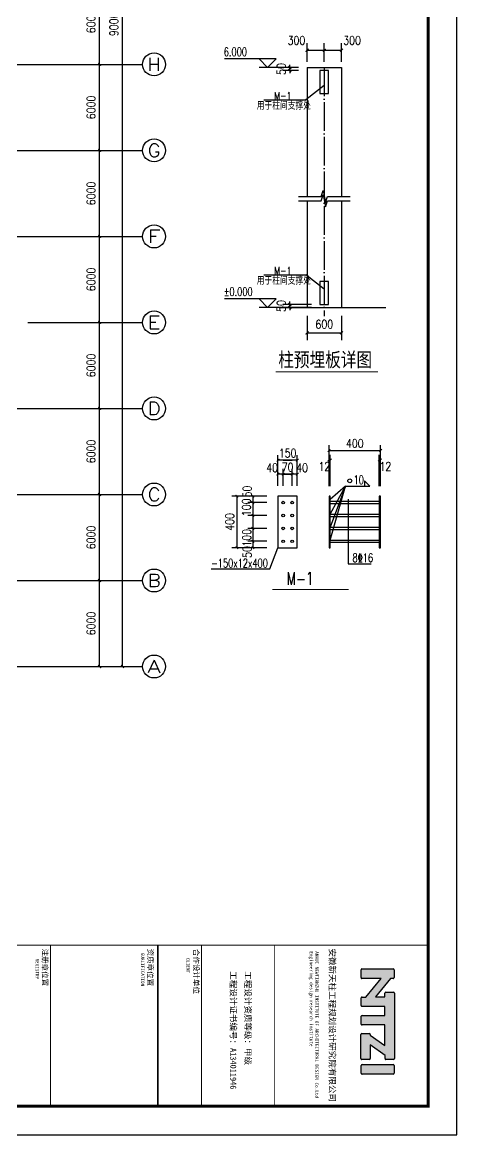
# Model space of a CAD drawing. Extents: x 31695611 to 39053694, y -59225 to 904195.
# Drawn here: x 38654095 to 38684416, y 755595 to 833200 of the extents above; entities that cross this region are included whole.
import ezdxf
from ezdxf.enums import TextEntityAlignment as Align

# ---------------------------------------------------------------- set-up
doc = ezdxf.new("R2010")
doc.units = 0
doc.header["$LTSCALE"] = 1000
doc.header["$MEASUREMENT"] = 0
doc.linetypes.add('ACAD_ISO04W100', pattern=[30.5, 24, -3, 0.5, -3])
doc.linetypes.add('DOTE', pattern=[2.42, 2, -0.2, 0.02, -0.2])
doc.layers.get('0').update_dxf_attribs({"linetype": 'CONTINUOUS'})
doc.layers.get('DEFPOINTS').update_dxf_attribs({"linetype": 'CONTINUOUS'})
for name, color, linetype in [('205', 253, 'CONTINUOUS'), ('AXIS', 3, 'CONTINUOUS'), ('AXIS_TEXT', 7, 'CONTINUOUS'), ('DIM', 3, 'CONTINUOUS'), ('DIM_ELEV', 3, 'CONTINUOUS'), ('DIM_SYMB', 3, 'CONTINUOUS'), ('DOTE', 1, 'ACAD_ISO04W100'), ('PUB_DIM', 3, 'CONTINUOUS'), ('PUB_TEXT', 7, 'CONTINUOUS'), ('PUB_TITLE', 4, 'CONTINUOUS'), ('PUB_WZ', 7, 'CONTINUOUS'), ('QJX', 6, 'CONTINUOUS')]:
    doc.layers.add(name, color=color, linetype=linetype)
doc.styles.add('-宋体', font='', dxfattribs={"width": 0.8})
doc.styles.add('_HZTXT', font='txt.shx', dxfattribs={"width": 0.8, "bigfont": 'hztxt.shx'})
doc.styles.add('_TCH_AXIS', font='COMPLEX', dxfattribs={"bigfont": 'GBCBIG'})
doc.styles.add('_TCH_DIM', font='SIMPLEX', dxfattribs={"bigfont": 'GBCBIG'})
doc.styles.add('COMPLEX', font='COMPLEX')
doc.styles.add('DIM_FONT', font='SIMPLEX.shx', dxfattribs={"width": 0.8})
doc.styles.add('ROMANC', font='ROMANC.SHX', dxfattribs={"width": 0.7})
doc.styles.add('TQ', font='')
doc.styles.get('-宋体').set_extended_font_data('SimSun')
doc.styles.get('TQ').set_extended_font_data('SimSun')
doc.dimstyles.new('DIMN200', dxfattribs={"dimscale": 2, "dimtxt": 300, "dimasz": 100, "dimexe": 250, "dimexo": 300, "dimgap": 150, "dimtad": 1, "dimdec": 0, "dimzin": 0, "dimtxsty": 'DIM_FONT', "dimblk": 'ARCHTICK', "dimcen": 0.09, "dimclrt": 7, "dimazin": 3, "dimtfac": 1, "dimtdec": 0, "dimtix": 1, "dimtmove": 0, "dimatfit": 3, "dimtolj": 1, "dimtzin": 0})

# ---------------------------------------------------------------- blocks, each defined once
blk = doc.blocks.new('ARR')
at = {"layer": 'QJX', "const_width": 40}
blk.add_lwpolyline([(-50, -50), (50, 50)], dxfattribs=at)
blk = doc.blocks.new('TK')
h = blk.add_hatch(color=256)
h.paths.add_polyline_path([(31009895, -54327), (31010541, -54856), (31010541, -54993, 0.414214), (31010573, -55025), (31010836, -55025, 0.414214), (31010868, -54993), (31010868, -54194), (31011182, -54194), (31011182, -54992, 0.414214), (31011214, -55024), (31011484, -55024, 0.414214), (31011516, -54992), (31011516, -54195), (31012229, -54195), (31011867, -54706), (31011845, -54706, 0.414214), (31011813, -54738), (31011813, -55000, 0.414214), (31011845, -55032), (31012685, -55032, 0.414214), (31012717, -55000), (31012717, -54736, 0.414214), (31012685, -54704), (31012205, -54704), (31012579, -54190), (31012686, -54190, 0.414214), (31012718, -54158), (31012718, -53897, 0.414214), (31012686, -53865), (31010407, -53865, 0.414214), (31010375, -53897), (31010375, -54164, 0.414214), (31010407, -54196), (31010538, -54196), (31010538, -54524), (31009893, -53997), (31009893, -53908, 0.41489), (31009861, -53876), (31009593, -53876, 0.414214), (31009561, -53908), (31009561, -54996, 0.414214), (31009593, -55028), (31009863, -55028, 0.414214), (31009895, -54996)])
h.paths.add_polyline_path([(31012899, -54993, 0.414214), (31012931, -55025), (31013198, -55025, 0.414214), (31013230, -54993), (31013230, -53909, 0.414214), (31013198, -53877), (31012931, -53877, 0.414214), (31012899, -53909)])
for p, q in [((31009561, -54996), (31009561, -53908)), ((31009593, -53876), (31009861, -53876)), ((31009893, -53908), (31009893, -53997)), ((31010375, -54164), (31010375, -53897)), ((31010407, -53865), (31012686, -53865)), ((31012718, -53897), (31012718, -54158)), ((31012899, -54993), (31012899, -53909)), ((31012931, -53877), (31013198, -53877)), ((31013230, -53909), (31013230, -54993)), ((31009893, -53997), (31010538, -54524)), ((31010538, -54196), (31010407, -54196)), ((31010538, -54524), (31010538, -54196)), ((31011182, -54194), (31010868, -54194)), ((31010868, -54194), (31010868, -54993)), ((31011182, -54992), (31011182, -54194)), ((31012229, -54195), (31011516, -54195)), ((31011516, -54195), (31011516, -54992)), ((31011867, -54706), (31012229, -54195)), ((31012579, -54190), (31012205, -54704)), ((31012686, -54190), (31012579, -54190)), ((31010541, -54856), (31009895, -54327)), ((31009895, -54327), (31009895, -54996)), ((31011845, -54706), (31011867, -54706)), ((31012205, -54704), (31012685, -54704)), ((31009863, -55028), (31009593, -55028)), ((31010541, -54993), (31010541, -54856)), ((31010836, -55025), (31010573, -55025)), ((31011484, -55024), (31011214, -55024)), ((31011813, -55000), (31011813, -54738)), ((31012685, -55032), (31011845, -55032)), ((31012717, -54736), (31012717, -55000)), ((31013198, -55025), (31012931, -55025))]:
    blk.add_line(p, q)
for centre, start, end in [((31009593, -53908), 90, 180), ((31009861, -53908), 359.8676, 90), ((31010407, -53897), 90, 180), ((31012686, -53897), 0, 90), ((31012931, -53909), 90, 180), ((31013198, -53909), 0, 90), ((31010407, -54164), 180, 270), ((31012686, -54158), 270, 0), ((31011845, -54738), 90, 180), ((31012685, -54736), 0, 90), ((31009593, -54996), 180, 270), ((31009863, -54996), 270, 0), ((31010573, -54993), 180, 270), ((31010836, -54993), 270, 0), ((31011214, -54992), 180, 270), ((31011484, -54992), 270, 0), ((31011845, -55000), 180, 270), ((31012685, -55000), 270, 0), ((31012931, -54993), 180, 270), ((31013198, -54993), 270, 0)]:
    blk.add_arc(centre, 32, start, end)
at = {"layer": 'PUB_TEXT'}
for q in [(31013606, -52688), (31014342, -53218)]:
    blk.add_line((31014342, -52688), q, dxfattribs=at)
at = {"layer": 'PUB_TITLE'}
for p, q in [((31014342, -52688), (31008732, -52688)), ((31008730, -62123), (31014340, -62123))]:
    blk.add_line(p, q, dxfattribs=at)
for points, const_width in [([(31008732, -52688), (31008732, -92688)], 42.5), ([(31008732, -58043), (31014342, -58043)], 25.5), ([(31008732, -60593), (31014342, -60593)], 42.5), ([(31008732, -62123), (31014342, -62123)], 42.5), ([(31008730, -65863), (31014340, -65863)], 42.5)]:
    blk.add_lwpolyline(points, dxfattribs=dict(at, const_width=const_width))
at = {"layer": 'PUB_TEXT', "char_height": 212.5, "attachment_point": 1, "style": 'TQ'}
for s, insert in [('安徽新天柱工程规划设计研究院有限公司 ', (31008846, -55925)), ('工程设计资质等级：甲级 ', (31009642, -58869)), ('工程设计证书编号：{\\C0;A134011946} ', (31009642, -59379))]:
    blk.add_mtext(s, dxfattribs=dict(at, insert=insert))
at = {"layer": 'PUB_TEXT', "attachment_point": 1, "style": 'TQ'}
for s, insert, char_height, width in [('ANHUI NEWTIANZHU INSTITUTE OF ARCHITECTURAL DESIGN Co.Ltd\\PEngineering design research institute', (31008945, -56511), 114.75, 5257.35), ('合作设计单位', (31008862, -60683), 187, 1749.26), ('CLIENT', (31009168, -61006), 114.8, 2399.55), ('资质章位置', (31008851, -62285), 187, 2125), ('GUALIFICATION', (31008995, -62587), 114.75, 2680.9), ('注册章位置', (31008851, -65960), 187, 1530), ('REGISTRY', (31009199, -66268), 114.8, 2399.55)]:
    blk.add_mtext(s, dxfattribs=dict(at, insert=insert, char_height=char_height, width=width))
blk = doc.blocks.new('_ARCHTICK')
at = {"color": 0, "linetype": 'BYBLOCK', "const_width": 0.4}
blk.add_lwpolyline([(-0.5, -0.5), (0.5, 0.5)], dxfattribs=at)
blk = doc.blocks.new('*D789')
at = {"layer": 'AXIS', "color": 0}
for p, q in [((38655095, 794258), (38659995, 794258)), ((38659495, 788258), (38659495, 794258)), ((38655095, 788258), (38659995, 788258))]:
    blk.add_line(p, q, dxfattribs=at)
at = {"layer": 'DEFPOINTS', "color": 0}
for p in [(38654495, 794258), (38659495, 794258), (38654495, 788258)]:
    blk.add_point(p, dxfattribs=at)
at = {"layer": 'AXIS', "color": 0, "xscale": 200, "yscale": 200, "zscale": 200}
for p, rotation in [((38659495, 794258), 89.99989046034315), ((38659495, 788258), 269.9998904603431)]:
    blk.add_blockref('_ARCHTICK', p, dxfattribs=dict(at, rotation=rotation))
at = {"layer": 'AXIS', "color": 7, "insert": (38658895, 791259), "char_height": 600, "attachment_point": 5, "rotation": 89.99989, "style": 'DIM_FONT'}
blk.add_mtext('\\A1;6000', dxfattribs=at)
blk = doc.blocks.new('*D790')
at = {"layer": 'AXIS', "color": 0}
for p, q in [((38655095, 800258), (38659995, 800258)), ((38659495, 794258), (38659495, 800258)), ((38655095, 794258), (38659995, 794258))]:
    blk.add_line(p, q, dxfattribs=at)
at = {"layer": 'DEFPOINTS', "color": 0}
for p in [(38654495, 800258), (38659495, 800258), (38654495, 794258)]:
    blk.add_point(p, dxfattribs=at)
at = {"layer": 'AXIS', "color": 0, "xscale": 200, "yscale": 200, "zscale": 200}
for p, rotation in [((38659495, 800258), 89.9998904604143), ((38659495, 794258), 269.9998904604143)]:
    blk.add_blockref('_ARCHTICK', p, dxfattribs=dict(at, rotation=rotation))
at = {"layer": 'AXIS', "color": 7, "insert": (38658895, 797259), "char_height": 600, "attachment_point": 5, "rotation": 89.99989, "style": 'DIM_FONT'}
blk.add_mtext('\\A1;6000', dxfattribs=at)
blk = doc.blocks.new('*D791')
at = {"layer": 'AXIS', "color": 0}
for p, q in [((38655095, 806258), (38659995, 806258)), ((38659495, 800258), (38659495, 806258)), ((38655095, 800258), (38659995, 800258))]:
    blk.add_line(p, q, dxfattribs=at)
at = {"layer": 'DEFPOINTS', "color": 0}
for p in [(38654495, 806258), (38659495, 806258), (38654495, 800258)]:
    blk.add_point(p, dxfattribs=at)
at = {"layer": 'AXIS', "color": 0, "xscale": 200, "yscale": 200, "zscale": 200}
for p, rotation in [((38659495, 806258), 89.99989046034315), ((38659495, 800258), 269.9998904603431)]:
    blk.add_blockref('_ARCHTICK', p, dxfattribs=dict(at, rotation=rotation))
at = {"layer": 'AXIS', "color": 7, "insert": (38658895, 803259), "char_height": 600, "attachment_point": 5, "rotation": 89.99989, "style": 'DIM_FONT'}
blk.add_mtext('\\A1;6000', dxfattribs=at)
blk = doc.blocks.new('*D792')
at = {"layer": 'AXIS', "color": 0}
for p, q in [((38655095, 812258), (38659995, 812258)), ((38659495, 806258), (38659495, 812258)), ((38655095, 806258), (38659995, 806258))]:
    blk.add_line(p, q, dxfattribs=at)
at = {"layer": 'DEFPOINTS', "color": 0}
for p in [(38654495, 812258), (38659495, 812258), (38654495, 806258)]:
    blk.add_point(p, dxfattribs=at)
at = {"layer": 'AXIS', "color": 0, "xscale": 200, "yscale": 200, "zscale": 200}
for p, rotation in [((38659495, 812258), 89.99989046034315), ((38659495, 806258), 269.9998904603431)]:
    blk.add_blockref('_ARCHTICK', p, dxfattribs=dict(at, rotation=rotation))
at = {"layer": 'AXIS', "color": 7, "insert": (38658895, 809259), "char_height": 600, "attachment_point": 5, "rotation": 89.99989, "style": 'DIM_FONT'}
blk.add_mtext('\\A1;6000', dxfattribs=at)
blk = doc.blocks.new('*D793')
at = {"layer": 'AXIS', "color": 0}
for p, q in [((38655095, 818258), (38659995, 818258)), ((38659495, 812258), (38659495, 818258)), ((38655095, 812258), (38659995, 812258))]:
    blk.add_line(p, q, dxfattribs=at)
at = {"layer": 'DEFPOINTS', "color": 0}
for p in [(38654495, 818258), (38659495, 818258), (38654495, 812258)]:
    blk.add_point(p, dxfattribs=at)
at = {"layer": 'AXIS', "color": 0, "xscale": 200, "yscale": 200, "zscale": 200}
for p, rotation in [((38659495, 818258), 89.9998904604143), ((38659495, 812258), 269.9998904604143)]:
    blk.add_blockref('_ARCHTICK', p, dxfattribs=dict(at, rotation=rotation))
at = {"layer": 'AXIS', "color": 7, "insert": (38658895, 815259), "char_height": 600, "attachment_point": 5, "rotation": 89.99989, "style": 'DIM_FONT'}
blk.add_mtext('\\A1;6000', dxfattribs=at)
blk = doc.blocks.new('*D794')
at = {"layer": 'AXIS', "color": 0}
for p, q in [((38655095, 824258), (38659995, 824258)), ((38659495, 818258), (38659495, 824258)), ((38655095, 818258), (38659995, 818258))]:
    blk.add_line(p, q, dxfattribs=at)
at = {"layer": 'DEFPOINTS', "color": 0}
for p in [(38654495, 824258), (38659495, 824258), (38654495, 818258)]:
    blk.add_point(p, dxfattribs=at)
at = {"layer": 'AXIS', "color": 0, "xscale": 200, "yscale": 200, "zscale": 200}
for p, rotation in [((38659495, 824258), 89.99989046034315), ((38659495, 818258), 269.9998904603431)]:
    blk.add_blockref('_ARCHTICK', p, dxfattribs=dict(at, rotation=rotation))
at = {"layer": 'AXIS', "color": 7, "insert": (38658895, 821259), "char_height": 600, "attachment_point": 5, "rotation": 89.99989, "style": 'DIM_FONT'}
blk.add_mtext('\\A1;6000', dxfattribs=at)
blk = doc.blocks.new('*D795')
at = {"layer": 'AXIS', "color": 0}
for p, q in [((38655095, 830258), (38659995, 830258)), ((38659495, 824258), (38659495, 830258)), ((38655095, 824258), (38659995, 824258))]:
    blk.add_line(p, q, dxfattribs=at)
at = {"layer": 'DEFPOINTS', "color": 0}
for p in [(38654495, 830258), (38659495, 830258), (38654495, 824258)]:
    blk.add_point(p, dxfattribs=at)
at = {"layer": 'AXIS', "color": 0, "xscale": 200, "yscale": 200, "zscale": 200}
for p, rotation in [((38659495, 830258), 89.99989046034315), ((38659495, 824258), 269.9998904603431)]:
    blk.add_blockref('_ARCHTICK', p, dxfattribs=dict(at, rotation=rotation))
at = {"layer": 'AXIS', "color": 7, "insert": (38658895, 827259), "char_height": 600, "attachment_point": 5, "rotation": 89.99989, "style": 'DIM_FONT'}
blk.add_mtext('\\A1;6000', dxfattribs=at)
blk = doc.blocks.new('*D796')
at = {"layer": 'AXIS', "color": 0}
for p, q in [((38655095, 836258), (38659995, 836258)), ((38659495, 830258), (38659495, 836258)), ((38655095, 830258), (38659995, 830258))]:
    blk.add_line(p, q, dxfattribs=at)
at = {"layer": 'DEFPOINTS', "color": 0}
for p in [(38654495, 836258), (38659495, 836258), (38654495, 830258)]:
    blk.add_point(p, dxfattribs=at)
at = {"layer": 'AXIS', "color": 0, "xscale": 200, "yscale": 200, "zscale": 200}
for p, rotation in [((38659495, 836258), 89.9998904604143), ((38659495, 830258), 269.9998904604143)]:
    blk.add_blockref('_ARCHTICK', p, dxfattribs=dict(at, rotation=rotation))
at = {"layer": 'AXIS', "color": 7, "insert": (38658895, 833259), "char_height": 600, "attachment_point": 5, "rotation": 89.99989, "style": 'DIM_FONT'}
blk.add_mtext('\\A1;6000', dxfattribs=at)
blk = doc.blocks.new('*D804')
at = {"layer": 'AXIS', "color": 0}
for p, q in [((38655095, 878259), (38661595, 878258)), ((38661095, 788258), (38661095, 878258)), ((38655095, 788259), (38661595, 788258))]:
    blk.add_line(p, q, dxfattribs=at)
at = {"layer": 'DEFPOINTS', "color": 0}
for p in [(38654495, 878259), (38661095, 878258), (38654495, 788259)]:
    blk.add_point(p, dxfattribs=at)
at = {"layer": 'AXIS', "color": 0, "xscale": 200, "yscale": 200, "zscale": 200}
for p, rotation in [((38661095, 878258), 89.99989046036686), ((38661095, 788258), 269.9998904603668)]:
    blk.add_blockref('_ARCHTICK', p, dxfattribs=dict(at, rotation=rotation))
at = {"layer": 'AXIS', "color": 7, "insert": (38660495, 833258), "char_height": 600, "attachment_point": 5, "rotation": 89.99989, "style": 'DIM_FONT'}
blk.add_mtext('\\A1;90000', dxfattribs=at)
blk = doc.blocks.new('*D1131')
at = {"layer": 'DEFPOINTS', "color": 0}
for p in [(38672770, 813509), (38674872, 813509), (38674872, 813309)]:
    blk.add_point(p, dxfattribs=at)
at = {"layer": 'PUB_DIM', "color": 0}
for p, q in [((38674272, 813509), (38672270, 813509)), ((38674272, 813309), (38672270, 813309)), ((38672770, 813509), (38672770, 813709)), ((38672770, 813309), (38672770, 813509)), ((38672770, 813309), (38672770, 813109))]:
    blk.add_line(p, q, dxfattribs=at)
at = {"layer": 'PUB_DIM', "color": 0, "xscale": 200, "yscale": 200, "zscale": 200}
for p, rotation in [((38672770, 813509), 270), ((38672770, 813309), 90)]:
    blk.add_blockref('_ARCHTICK', p, dxfattribs=dict(at, rotation=rotation))
at = {"layer": 'PUB_DIM', "color": 7, "insert": (38672170, 813409), "char_height": 600, "attachment_point": 5, "rotation": 90, "style": 'DIM_FONT'}
blk.add_mtext('\\A1;50', dxfattribs=at)
blk = doc.blocks.new('*D1132')
at = {"layer": 'DEFPOINTS', "color": 0}
for p in [(38672770, 830040), (38673972, 830040), (38673972, 829840)]:
    blk.add_point(p, dxfattribs=at)
at = {"layer": 'PUB_DIM', "color": 0}
for p, q in [((38673372, 830040), (38672270, 830040)), ((38673372, 829840), (38672270, 829840)), ((38672770, 830040), (38672770, 830240)), ((38672770, 829840), (38672770, 830040)), ((38672770, 829840), (38672770, 829640))]:
    blk.add_line(p, q, dxfattribs=at)
at = {"layer": 'PUB_DIM', "color": 0, "xscale": 200, "yscale": 200, "zscale": 200}
for p, rotation in [((38672770, 830040), 270), ((38672770, 829840), 90)]:
    blk.add_blockref('_ARCHTICK', p, dxfattribs=dict(at, rotation=rotation))
at = {"layer": 'PUB_DIM', "color": 7, "insert": (38672170, 829940), "char_height": 600, "attachment_point": 5, "rotation": 90, "style": 'DIM_FONT'}
blk.add_mtext('\\A1;50', dxfattribs=at)
blk = doc.blocks.new('*D1133')
at = {"layer": 'DEFPOINTS', "color": 0}
for p in [(38675172, 831246), (38673972, 829840), (38675172, 829840)]:
    blk.add_point(p, dxfattribs=at)
at = {"layer": 'PUB_DIM', "color": 0}
for p, q in [((38673972, 830440), (38673972, 831746)), ((38673972, 831246), (38675172, 831246)), ((38675172, 830440), (38675172, 831746))]:
    blk.add_line(p, q, dxfattribs=at)
at = {"layer": 'PUB_DIM', "color": 0, "xscale": 200, "yscale": 200, "zscale": 200, "rotation": 180}
blk.add_blockref('_ARCHTICK', (38673972, 831246), dxfattribs=at)
at = {"layer": 'PUB_DIM', "color": 0, "xscale": 200, "yscale": 200, "zscale": 200}
blk.add_blockref('_ARCHTICK', (38675172, 831246), dxfattribs=at)
at = {"layer": 'PUB_DIM', "color": 7, "insert": (38673232, 831936), "char_height": 600, "attachment_point": 5, "style": 'DIM_FONT'}
blk.add_mtext('\\A1;300', dxfattribs=at)
blk = doc.blocks.new('*D1134')
at = {"layer": 'DEFPOINTS', "color": 0}
for p in [(38676372, 831246), (38675172, 829840), (38676372, 829840)]:
    blk.add_point(p, dxfattribs=at)
at = {"layer": 'PUB_DIM', "color": 0}
for p, q in [((38675172, 830440), (38675172, 831746)), ((38675172, 831246), (38676372, 831246)), ((38676372, 830440), (38676372, 831746))]:
    blk.add_line(p, q, dxfattribs=at)
at = {"layer": 'PUB_DIM', "color": 0, "xscale": 200, "yscale": 200, "zscale": 200, "rotation": 180}
blk.add_blockref('_ARCHTICK', (38675172, 831246), dxfattribs=at)
at = {"layer": 'PUB_DIM', "color": 0, "xscale": 200, "yscale": 200, "zscale": 200}
blk.add_blockref('_ARCHTICK', (38676372, 831246), dxfattribs=at)
at = {"layer": 'PUB_DIM', "color": 7, "insert": (38677112, 831936), "char_height": 600, "attachment_point": 5, "style": 'DIM_FONT'}
blk.add_mtext('\\A1;300', dxfattribs=at)
blk = doc.blocks.new('*D1135')
at = {"layer": 'DEFPOINTS', "color": 0}
for p in [(38673972, 813309), (38676372, 813309), (38676372, 811530)]:
    blk.add_point(p, dxfattribs=at)
at = {"layer": 'PUB_DIM', "color": 0}
for p, q in [((38673972, 812709), (38673972, 811030)), ((38676372, 812709), (38676372, 811030)), ((38673972, 811530), (38676372, 811530))]:
    blk.add_line(p, q, dxfattribs=at)
at = {"layer": 'PUB_DIM', "color": 0, "xscale": 200, "yscale": 200, "zscale": 200, "rotation": 180}
blk.add_blockref('_ARCHTICK', (38673972, 811530), dxfattribs=at)
at = {"layer": 'PUB_DIM', "color": 0, "xscale": 200, "yscale": 200, "zscale": 200}
blk.add_blockref('_ARCHTICK', (38676372, 811530), dxfattribs=at)
at = {"layer": 'PUB_DIM', "color": 7, "insert": (38675172, 812130), "char_height": 600, "attachment_point": 5, "style": 'DIM_FONT'}
blk.add_mtext('\\A1;600', dxfattribs=at)
blk = doc.blocks.new('_AXISO')
blk.add_circle((0, 0), 0.5)
at = {"layer": 'AXIS_TEXT', "style": 'COMPLEX', "width": 1.041667}
blk.add_attdef('A', text='', height=0.56, dxfattribs=at).set_placement((-0.25, -0.28), (0.25, -0.28), align=Align.FIT)

msp = doc.modelspace()

# ---------------------------------------------------------------- linework, layer by layer
for p, q in [((38673972, 830039.8), (38673972, 821040.2)), ((38673972, 830039.8), (38676372, 830039.8)), ((38676372, 830039.8), (38676372, 821040.2)), ((38675170.4, 828779.5), (38673894.2, 827777.2)), ((38670962.3, 827777.2), (38673894.2, 827777.2)), ((38673972, 820749.1), (38673972, 813309.1)), ((38676372, 820749.1), (38676372, 813309.1)), ((38670962.3, 815571.7), (38673894.2, 815571.7)), ((38675170.4, 814569.4), (38673894.2, 815571.7)), ((38672028.6, 813309.1), (38679470.1, 813309.1)), ((38673290.9, 802644.4), (38671937.3, 802644.4)), ((38673290.9, 801676.5), (38671937.3, 801676.5))]:
    msp.add_line(p, q)
for points in [[(38674872, 828239.8), (38675472, 828239.8), (38675472, 829839.8), (38674872, 829839.8)], [(38674872, 813509.1), (38675472, 813509.1), (38675472, 815109.1), (38674872, 815109.1)]]:
    msp.add_lwpolyline(points, close=True)
at = {"layer": '205', "const_width": 75.6}
msp.add_lwpolyline([(38671769.9, 808812.2), (38678915.9, 808812.2)], dxfattribs=at)
at = {"layer": 'AXIS'}
for p, q in [((38654494.8, 830258.5), (38662494.8, 830258.5)), ((38654494.8, 824258.5), (38662494.8, 824258.5)), ((38654494.8, 818258.5), (38662494.8, 818258.5)), ((38654494.8, 812258.5), (38662494.8, 812258.5)), ((38654494.8, 806258.5), (38662494.8, 806258.5)), ((38654494.8, 800258.5), (38662494.8, 800258.5)), ((38654494.7, 794258.5), (38662494.7, 794258.5)), ((38654494.7, 788258.5), (38662494.7, 788258.5))]:
    msp.add_line(p, q, dxfattribs=at)
at = {"layer": 'DIM'}
for p, q in [((38675501.4, 802370.9), (38675501.4, 803690.2)), ((38675503.2, 803330.2), (38679099.6, 803330.2)), ((38679101.4, 802370.9), (38679101.4, 803690.2)), ((38671935.5, 802651.5), (38671933.7, 802651.5)), ((38671937.3, 800851.5), (38671937.3, 803011.5)), ((38672299.1, 802644.4), (38672925.5, 802644.4)), ((38673287.3, 800851.5), (38673287.3, 803011.5)), ((38673289.1, 802651.5), (38673290.9, 802651.5)), ((38675499.6, 802664.5), (38675497.8, 802664.5)), ((38675501.4, 800843.1), (38675501.4, 803024.5)), ((38675591.4, 800843.1), (38675591.4, 803024.5)), ((38675593.2, 802664.5), (38675595, 802664.5)), ((38679009.6, 802664.5), (38679007.8, 802664.5)), ((38679011.4, 800843.1), (38679011.4, 803024.5)), ((38679101.4, 800843.1), (38679101.4, 803024.5)), ((38679103.2, 802664.5), (38679105, 802664.5)), ((38671935.5, 801683.6), (38671933.7, 801683.6)), ((38671937.3, 800851.5), (38671937.3, 802043.6)), ((38672297.3, 800851.5), (38672297.3, 802043.6)), ((38672297.3, 800851.5), (38672297.3, 802036.5)), ((38672299.1, 801683.6), (38672300.9, 801683.6)), ((38672299.1, 801676.5), (38672925.5, 801676.5)), ((38672925.5, 801676.5), (38672923.7, 801676.5)), ((38672927.3, 800851.5), (38672927.3, 802036.5)), ((38672927.3, 800851.5), (38672927.3, 802036.5)), ((38673287.3, 800851.5), (38673287.3, 802036.5)), ((38673289.1, 801676.5), (38673290.9, 801676.5)), ((38671159.7, 800142), (38668710.1, 800142)), ((38669070.1, 800140.2), (38669070.1, 796543.8)), ((38671159.7, 800142), (38669826, 800142)), ((38670186, 800140.2), (38670186, 799693.8)), ((38676647.3, 800845.2), (38675591.4, 797982)), ((38675591.4, 798882), (38676647.3, 800845.2)), ((38676647.3, 800845.2), (38675591.4, 799917)), ((38675591.4, 797082), (38676647.3, 800845.2)), ((38676647.3, 800845.2), (38678239.8, 800845.2)), ((38671159.7, 799692), (38669826, 799692)), ((38671159.7, 799692), (38669826, 799692)), ((38670186, 799690.2), (38670186, 798793.8)), ((38676836.5, 799930.6), (38676836.5, 795421)), ((38671159.7, 798792), (38669826, 798792)), ((38671159.7, 798792), (38669826, 798792)), ((38670186, 798790.2), (38670186, 797893.8)), ((38671159.7, 797892), (38669826, 797892)), ((38671159.7, 797892), (38669826, 797892)), ((38670186, 797890.2), (38670186, 796993.8)), ((38671159.7, 796542), (38668710.1, 796542)), ((38671159.7, 796992), (38669826, 796992)), ((38671159.7, 796992), (38669826, 796992)), ((38671159.7, 796542), (38669826, 796542)), ((38670186, 796990.2), (38670186, 796543.8)), ((38671364.5, 795073.8), (38671937.3, 796542)), ((38667280.5, 795073.8), (38671364.5, 795073.8)), ((38676836.5, 795421), (38678449, 795421))]:
    msp.add_line(p, q, dxfattribs=at)
for points in [[(38677979.9, 800845.2), (38678339.9, 800845.2), (38677979.9, 801205.2)], [(38673287.3, 800142), (38671937.3, 800142), (38671937.3, 796542), (38673287.3, 796542)], [(38675501.4, 800142), (38675501.4, 796542), (38675591.4, 796542), (38675591.4, 800142)], [(38679011.4, 800142), (38679011.4, 796542), (38679101.4, 796542), (38679101.4, 800142)]]:
    msp.add_lwpolyline(points, close=True, dxfattribs=at)
for points in [[(38675591.4, 799782), (38679011.4, 799782), (38679011.4, 799602), (38675591.4, 799602)], [(38675591.4, 798882), (38679011.4, 798882), (38679011.4, 798702), (38675591.4, 798702)], [(38675591.4, 797982), (38679011.4, 797982), (38679011.4, 797802), (38675591.4, 797802)], [(38675591.4, 797082), (38679011.4, 797082), (38679011.4, 796902), (38675591.4, 796902)]]:
    msp.add_lwpolyline(points, dxfattribs=at)
at = {"layer": 'DIM', "const_width": 63}
msp.add_lwpolyline([(38671546.5, 793632), (38676866.5, 793632)], dxfattribs=at)
at = {"layer": 'DIM'}
for centre, radius in [((38676949.9, 801208.9), 135), ((38672297.3, 799692), 90), ((38672927.3, 799692), 90), ((38672297.3, 798792), 90), ((38672927.3, 798792), 90), ((38672297.3, 797892), 90), ((38672927.3, 797892), 90), ((38672297.3, 796992), 90), ((38672927.3, 796992), 90)]:
    msp.add_circle(centre, radius, dxfattribs=at)
at = {"layer": 'DIM_ELEV'}
for p, q in [((38671816.4, 830639.8), (38668216.4, 830639.8)), ((38671216.4, 830039.8), (38670616.4, 830639.8)), ((38671216.4, 830039.8), (38671816.4, 830639.8)), ((38672616.4, 830039.8), (38670616.4, 830039.8)), ((38671816.4, 813909.1), (38668216.4, 813909.1)), ((38671216.4, 813309.1), (38670616.4, 813909.1)), ((38672616.4, 813309.1), (38670616.4, 813309.1)), ((38671216.4, 813309.1), (38671816.4, 813909.1))]:
    msp.add_line(p, q, dxfattribs=at)
at = {"layer": 'DIM_SYMB'}
for points in [[(38673372, 821040.2), (38674947, 821040.2), (38675099.8, 821460.2), (38675247.9, 820620.2), (38675397, 821040.2), (38676972, 821040.2)], [(38673372, 820749.1), (38674947, 820749.1), (38675099.8, 821169.1), (38675247.9, 820329.1), (38675397, 820749.1), (38676972, 820749.1)]]:
    msp.add_lwpolyline(points, dxfattribs=at)
at = {"layer": 'DOTE', "linetype": 'DOTE'}
for p, q in [((38614629.5, 830258.6), (38654494.8, 830258.5)), ((38675172, 830039.8), (38675172, 812693.7)), ((38614629.5, 824258.6), (38654494.8, 824258.5)), ((38614629.5, 818258.6), (38654494.8, 818258.5)), ((38614629.5, 806258.6), (38654494.8, 806258.5)), ((38614629.5, 800258.6), (38654494.8, 800258.5)), ((38614629.5, 794258.6), (38654494.7, 794258.5)), ((38614629.4, 788258.6), (38654494.7, 788258.5))]:
    msp.add_line(p, q, dxfattribs=at)
at = {"layer": 'PUB_TITLE'}
msp.add_lwpolyline([(38600416.2, 755595.5), (38684416.2, 755595.5), (38684416.2, 904195.5), (38600416.2, 904195.5)], close=True, dxfattribs=at)
at = {"layer": 'PUB_TITLE', "const_width": 200}
msp.add_lwpolyline([(38602416.2, 757595.5), (38682416.2, 757595.5), (38682416.2, 899195.5), (38602416.2, 899195.5)], close=True, dxfattribs=at)
at = {"layer": 'QJX', "const_width": 72}
for points in [[(38675591.4, 803420.2), (38675411.4, 803240.2)], [(38679011.4, 803240.2), (38679191.4, 803420.2)], [(38670276, 798702), (38670096, 798882)], [(38670096, 797982), (38670276, 797802)]]:
    msp.add_lwpolyline(points, dxfattribs=at)

# ---------------------------------------------------------------- block references
at = {"xscale": 2, "yscale": 2, "zscale": 2, "rotation": 270}
msp.add_blockref('TK', (38787793.1, 62786284.7), dxfattribs=at)
msp.add_blockref('TK', (38787793.1, 62786284.7), dxfattribs=at)
at = {"layer": 'AXIS'}
ref = msp.add_blockref('_AXISO', (38663294.8, 830258.5), dxfattribs=dict(at, xscale=1600, yscale=1600, zscale=1600))
ref.add_attrib('A', 'H', dxfattribs={"layer": 'AXIS_TEXT', "height": 905.1, "style": '_TCH_AXIS', "width": 1.05}).set_placement((38662842.3, 829805.9), (38663747.4, 829805.9), align=Align.FIT)
ref = msp.add_blockref('_AXISO', (38663294.8, 824258.5), dxfattribs=dict(at, xscale=1600, yscale=1600, zscale=1600))
ref.add_attrib('A', 'G', dxfattribs={"layer": 'AXIS_TEXT', "height": 905.1, "style": '_TCH_AXIS', "width": 1.166667}).set_placement((38662842.3, 823805.9), (38663747.3, 823805.9), align=Align.FIT)
ref = msp.add_blockref('_AXISO', (38663294.8, 818258.5), dxfattribs=dict(at, xscale=1600, yscale=1600, zscale=1600))
ref.add_attrib('A', 'F', dxfattribs={"layer": 'AXIS_TEXT', "height": 905.1, "style": '_TCH_AXIS', "width": 1.3125}).set_placement((38662842.2, 817805.9), (38663747.3, 817805.9), align=Align.FIT)
ref = msp.add_blockref('_AXISO', (38663294.8, 812258.5), dxfattribs=dict(at, xscale=1600, yscale=1600, zscale=1600))
ref.add_attrib('A', 'E', dxfattribs={"layer": 'AXIS_TEXT', "height": 905.1, "style": '_TCH_AXIS', "width": 1.3125}).set_placement((38662842.2, 811805.9), (38663747.3, 811805.9), align=Align.FIT)
ref = msp.add_blockref('_AXISO', (38663294.8, 806258.5), dxfattribs=dict(at, xscale=1600, yscale=1600, zscale=1600))
ref.add_attrib('A', 'D', dxfattribs={"layer": 'AXIS_TEXT', "height": 905.1, "style": '_TCH_AXIS', "width": 1.235294}).set_placement((38662842.2, 805805.9), (38663747.3, 805805.9), align=Align.FIT)
ref = msp.add_blockref('_AXISO', (38663294.8, 800258.5), dxfattribs=dict(at, xscale=1600, yscale=1600, zscale=1600))
ref.add_attrib('A', 'C', dxfattribs={"layer": 'AXIS_TEXT', "height": 905.1, "style": '_TCH_AXIS', "width": 1.4}).set_placement((38662842.2, 799805.9), (38663747.3, 799805.9), align=Align.FIT)
ref = msp.add_blockref('_AXISO', (38663294.7, 794258.5), dxfattribs=dict(at, xscale=1600, yscale=1600, zscale=1600))
ref.add_attrib('A', 'B', dxfattribs={"layer": 'AXIS_TEXT', "height": 905.1, "style": '_TCH_AXIS', "width": 1.235294}).set_placement((38662842.2, 793805.9), (38663747.3, 793805.9), align=Align.FIT)
ref = msp.add_blockref('_AXISO', (38663294.7, 788258.5), dxfattribs=dict(at, xscale=1600, yscale=1600, zscale=1600))
ref.add_attrib('A', 'A', dxfattribs={"layer": 'AXIS_TEXT', "height": 905.1, "style": '_TCH_AXIS', "width": 1.166667}).set_placement((38662842.2, 787805.9), (38663747.3, 787805.9), align=Align.FIT)
at = {"layer": 'DIM', "xscale": 1.800000000745058, "yscale": 1.800000000745058, "zscale": 1.800000000745058}
for p in [(38671937.3, 802651.5), (38675501.4, 802664.5), (38679011.4, 802664.5), (38671937.3, 801683.6), (38672927.3, 801676.5), (38672927.3, 801676.5)]:
    msp.add_blockref('ARR', p, dxfattribs=at)
at = {"layer": 'DIM'}
for p, xscale, yscale, zscale, rotation in [((38673287.3, 802651.5), 1.800000000745058, 1.800000000745058, 1.800000000745058, 180), ((38675591.4, 802664.5), 1.800000000745058, 1.800000000745058, 1.800000000745058, 180), ((38679101.4, 802664.5), 1.800000000745058, 1.800000000745058, 1.800000000745058, 180), ((38672297.3, 801683.6), 1.800000000745058, 1.800000000745058, 1.800000000745058, 180), ((38672297.3, 801676.5), 1.800000000745058, 1.800000000745058, 1.800000000745058, 180), ((38673287.3, 801676.5), 1.800000000745058, 1.800000000745058, 1.800000000745058, 180), ((38669070.1, 800142), 1.800000000046566, 1.800000000046566, 1.800000000046566, 90), ((38670186, 800142), 1.800000000046566, 1.800000000046566, 1.800000000046566, 90), ((38670186, 799692), 1.800000000046566, 1.800000000046566, 1.800000000046566, 90), ((38670186, 799692), 1.800000000046566, 1.800000000046566, 1.800000000046566, 270), ((38670186, 798792), 1.800000000046566, 1.800000000046566, 1.800000000046566, 270), ((38670186, 797892), 1.800000000046566, 1.800000000046566, 1.800000000046566, 90), ((38670186, 796992), 1.800000000046566, 1.800000000046566, 1.800000000046566, 90), ((38670186, 796992), 1.800000000046566, 1.800000000046566, 1.800000000046566, 270), ((38669070.1, 796542), 1.800000000046566, 1.800000000046566, 1.800000000046566, 270), ((38670186, 796542), 1.800000000046566, 1.800000000046566, 1.800000000046566, 270)]:
    msp.add_blockref('ARR', p, dxfattribs=dict(at, xscale=xscale, yscale=yscale, zscale=zscale, rotation=rotation))

# ---------------------------------------------------------------- texts
at = {"color": 7, "style": '_HZTXT'}
for s, height, width, p in [('M-1', 500, 0.8, (38671682.1, 827833.6)), ('M-1', 500, 0.8, (38671682.1, 815628)), ('10', 600, 0.7, (38677210.8, 800980.6)), ('-150x12x400', 600, 0.7, (38667274.4, 795171.1)), ('8%%13216', 600, 0.7, (38677139.7, 795544.9))]:
    msp.add_text(s, height=height, dxfattribs=dict(at, width=width)).set_placement(p)
at = {"color": 7, "style": '_HZTXT', "width": 0.8}
for p in [(38672350.9, 827421.7), (38672350.9, 815216.2)]:
    msp.add_text('用于柱间支撑处', height=500, dxfattribs=at).set_placement(p, align=Align.MIDDLE)
at = {"color": 7, "char_height": 600, "attachment_point": 5, "style": '_HZTXT'}
for s, insert in [('\\A1;400', (38677301.4, 803825.2)), ('\\A1;150', (38672612.3, 803146.5)), ('\\A1;70', (38672612.3, 802157.4)), ('\\A1;12', (38675180.7, 802214.5)), ('\\A1;12', (38679435, 802214.5)), ('\\A1;40', (38671533.8, 802126.5)), ('\\A1;40', (38673624.5, 802126.5))]:
    msp.add_mtext(s, dxfattribs=dict(at, insert=insert))
at = {"color": 7, "char_height": 600, "attachment_point": 5, "rotation": 90, "style": '_HZTXT'}
for s, insert in [('\\A1;50', (38669788, 800464.1)), ('\\A1;100', (38669736.6, 799362.1)), ('\\A1;400', (38668575.1, 798342)), ('\\A1;100', (38669761.8, 797238.2)), ('\\A1;50', (38669793, 796247.2))]:
    msp.add_mtext(s, dxfattribs=dict(at, insert=insert))
at = {"layer": 'DIM', "style": 'ROMANC', "width": 0.7}
msp.add_text('M-1', height=900, dxfattribs=at).set_placement((38672537.9, 793944.6))
at = {"layer": 'PUB_TEXT', "style": '_TCH_DIM', "width": 0.705882}
for s, p in [('6.000', (38668156.4, 830840)), ('%%P0.000', (38668156.4, 814109.3))]:
    msp.add_text(s, height=595, dxfattribs=at).set_placement(p)
at = {"layer": 'PUB_WZ', "style": '-宋体', "width": 0.8}
msp.add_text('柱预埋板详图', height=1000, dxfattribs=at).set_placement((38671960.5, 809162.1))

# ---------------------------------------------------------------- dimensions: what is measured, and where the dimension line sits
at = {"layer": 'AXIS'}
for p1, p2, distance, picture, middle in [((38654494.7, 788258.5), (38654494.9, 878258.5), -6600, '*D804', (38660494.8, 833258.5)), ((38654494.8, 830258.5), (38654494.8, 836258.5), -5000, '*D796', (38658894.8, 833258.5)), ((38654494.8, 824258.5), (38654494.8, 830258.5), -5000, '*D795', (38658894.8, 827258.5)), ((38654494.8, 818258.5), (38654494.8, 824258.5), -5000, '*D794', (38658894.8, 821258.5)), ((38654494.8, 812258.5), (38654494.8, 818258.5), -5000, '*D793', (38658894.8, 815258.5)), ((38654494.8, 806258.5), (38654494.8, 812258.5), -5000, '*D792', (38658894.8, 809258.5)), ((38654494.8, 800258.5), (38654494.8, 806258.5), -5000, '*D791', (38658894.8, 803258.5)), ((38654494.7, 794258.5), (38654494.8, 800258.5), -5000, '*D790', (38658894.7, 797258.5)), ((38654494.7, 788258.5), (38654494.7, 794258.5), -5000, '*D789', (38658894.7, 791258.5))]:
    dim = msp.add_aligned_dim(p1=p1, p2=p2, distance=distance, dimstyle='DIMN200', dxfattribs=at)
    dim.commit()
    dim.dimension.update_dxf_attribs({"geometry": picture, "text_midpoint": middle})
at = {"layer": 'PUB_DIM'}
for base, p1, p2, picture, middle in [((38675172, 831246.2), (38673972, 829839.8), (38675172, 829839.8), '*D1133', (38673232, 831936.2)), ((38676372, 831246.2), (38675172, 829839.8), (38676372, 829839.8), '*D1134', (38677112, 831936.2))]:
    dim = msp.add_linear_dim(base=base, p1=p1, p2=p2, angle=0, text='300', dimstyle='DIMN200', dxfattribs=at)
    dim.commit()
    dim.dimension.update_dxf_attribs({"geometry": picture, "text_midpoint": middle, "dimtype": 129})
for p1, p2, distance, text, picture, middle in [((38673972, 829839.8), (38673972, 830039.8), 1201.8, '50', '*D1132', (38672170.2, 829939.8)), ((38674872, 813309.1), (38674872, 813509.1), 2101.8, '50', '*D1131', (38672170.2, 813409.1)), ((38673972, 813309.1), (38676372, 813309.1), -1779.3, '600', '*D1135', (38675172, 812129.8))]:
    dim = msp.add_aligned_dim(p1=p1, p2=p2, distance=distance, text=text, dimstyle='DIMN200', dxfattribs=at)
    dim.commit()
    dim.dimension.update_dxf_attribs({"geometry": picture, "text_midpoint": middle})

doc.saveas('drawing.dxf')
